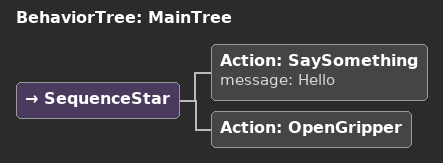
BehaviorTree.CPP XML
<?xml version="1.0" encoding="UTF-8"?>
<root main_tree_to_execute="MainTree">
  <BehaviorTree ID="MainTree">
    <SequenceStar>
      <Action ID="SaySomething" message="Hello"/>
      <Action ID="OpenGripper"/>
    </SequenceStar>
  </BehaviorTree>
</root>
